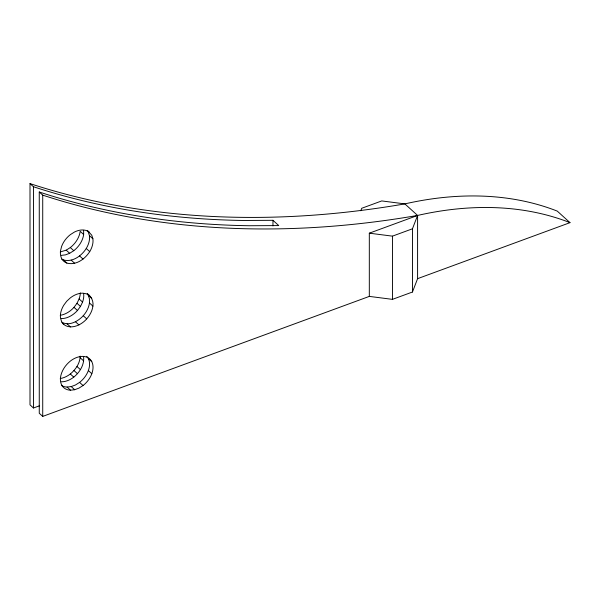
<?xml version="1.0" encoding="UTF-8"?>
<svg xmlns="http://www.w3.org/2000/svg" width="600" height="600" viewBox="0 0 600 600"><rect width="100%" height="100%" fill="white"/><g stroke="black" fill="none" stroke-linecap="round" stroke-linejoin="round"><path stroke-width="0.9" d="M80.175 356.123C80.093 363.225 75.63 369.585 70.32 373.987A19.357 13.335 -47.8 0 1 60.262 378.502M83.625 356.798C84.427 364.77 79.793 372.255 73.785 377.13A19.357 13.335 -47.8 0 1 61.282 381.795M360.765 210.78L361.733 208.275L381.728 200.925L404.865 203.895A380.67 262.215 -47.8 0 1 557.273 211.11L570 222.653L417.592 278.655L412.455 292.02L392.452 299.362L369.315 296.4L42.727 416.4L39.263 413.257L39.263 192A1150.68 792.615 -47.8 0 0 249.712 225.735L278.76 225.577L272.962 220.312L243.915 220.478A1150.68 792.615 -47.8 0 1 33.465 186.743L30 183.6L30 404.857L33.465 408L39.608 405.743M412.455 292.02L412.455 228.803L417.592 215.438L404.865 203.895A1150.68 792.615 -47.8 0 1 30 183.6M60.262 315.285A19.357 13.335 -47.8 0 0 73.995 307.335L76.995 303.3L79.102 298.935A19.357 13.335 -47.8 0 0 80.31 292.86M61.282 318.577A19.357 13.335 -47.8 0 0 77.46 310.478L80.46 306.442L82.567 302.077A19.357 13.335 -47.8 0 0 83.625 293.58M87.218 230.67L88.297 232.058L89.422 235.62A19.357 13.335 -47.8 0 1 86.258 248.483C81.54 255.915 72.555 262.507 63.383 259.935A19.357 13.335 -47.8 0 1 61.762 259.178M87.525 230.542L91.762 235.2L92.887 238.763A19.357 13.335 -47.8 0 1 89.722 251.625C84.998 259.058 76.02 265.65 66.847 263.077L63.383 259.935M87.218 293.888L88.297 295.275L89.422 298.837L89.445 302.955A19.357 13.335 -47.8 0 1 83.258 315.735C78.12 321.3 69.255 326.377 61.867 322.26M87.525 293.76C91.44 296.58 93.623 301.275 92.91 306.097A19.357 13.335 -47.8 0 1 86.722 318.877C81.06 325.485 69.495 330.623 62.43 323.25M60.293 251.933L66.21 250.155L70.32 247.553A19.357 13.335 -47.8 0 0 80.183 231.33L83.648 234.472A19.357 13.335 -47.8 0 1 73.785 250.695L69.675 253.298L65.407 254.888L61.282 255.36M86.767 356.325A19.357 13.335 -47.8 0 1 79.582 382.388L75.472 384.99L71.205 386.58L67.088 387.053A19.357 13.335 -47.8 0 1 61.762 385.612M88.297 358.493L91.762 361.635A19.357 13.335 -47.8 0 1 83.047 385.53L78.938 388.132L74.67 389.722L70.545 390.195L67.088 387.053M369.315 296.4L369.315 233.183L417.592 215.438A380.67 262.215 -47.8 0 1 570 222.653M369.315 233.183L392.452 236.145L412.455 228.803M89.61 295.642L86.573 293.858L82.867 293.175A19.357 13.335 -47.8 0 0 70.373 297.84L66.69 301.275L63.698 305.31A19.357 13.335 -47.8 0 0 60.532 318.173L61.657 321.743L63.81 324.51M89.422 235.62L92.887 238.763M39.263 192L42.727 195.142A1150.68 792.615 -47.8 0 0 417.592 215.438L417.592 278.655M86.258 248.483L89.722 251.625M70.32 247.553L73.785 250.695M79.582 255.952L83.047 259.095M66.21 250.155L69.675 253.298M71.205 260.145L74.67 263.288M88.297 295.275L91.762 298.418M89.445 302.955L92.91 306.097M79.102 298.935L82.567 302.077M76.995 303.3L80.46 306.442M73.995 307.335L77.46 310.478M83.258 315.735L86.722 318.877M75.472 321.772L78.938 324.915M67.088 323.835L70.545 326.978M80.183 357.765L83.648 360.907M88.365 370.56L91.83 373.702M76.995 366.517L80.46 369.66M73.995 370.553L77.46 373.695M70.32 373.987L73.785 377.13M79.582 382.388L83.047 385.53M71.205 386.58L74.67 389.722M83.625 230.362L83.648 234.472M392.452 236.145L392.452 299.362M272.962 220.312L272.962 225.907M42.727 195.142L42.727 416.4M33.465 186.743L33.465 408M91.762 361.635A19.357 13.335 -47.8 0 0 70.373 361.058C65.355 365.13 61.515 370.815 60.51 377.28A19.357 13.335 -47.8 0 0 70.545 390.195M66.847 263.077A19.357 13.335 -47.8 0 1 60.51 250.845L61.59 246.45A19.357 13.335 -47.8 0 1 70.373 234.623L74.483 232.02A19.357 13.335 -47.8 0 1 89.61 232.425"/></g></svg>
